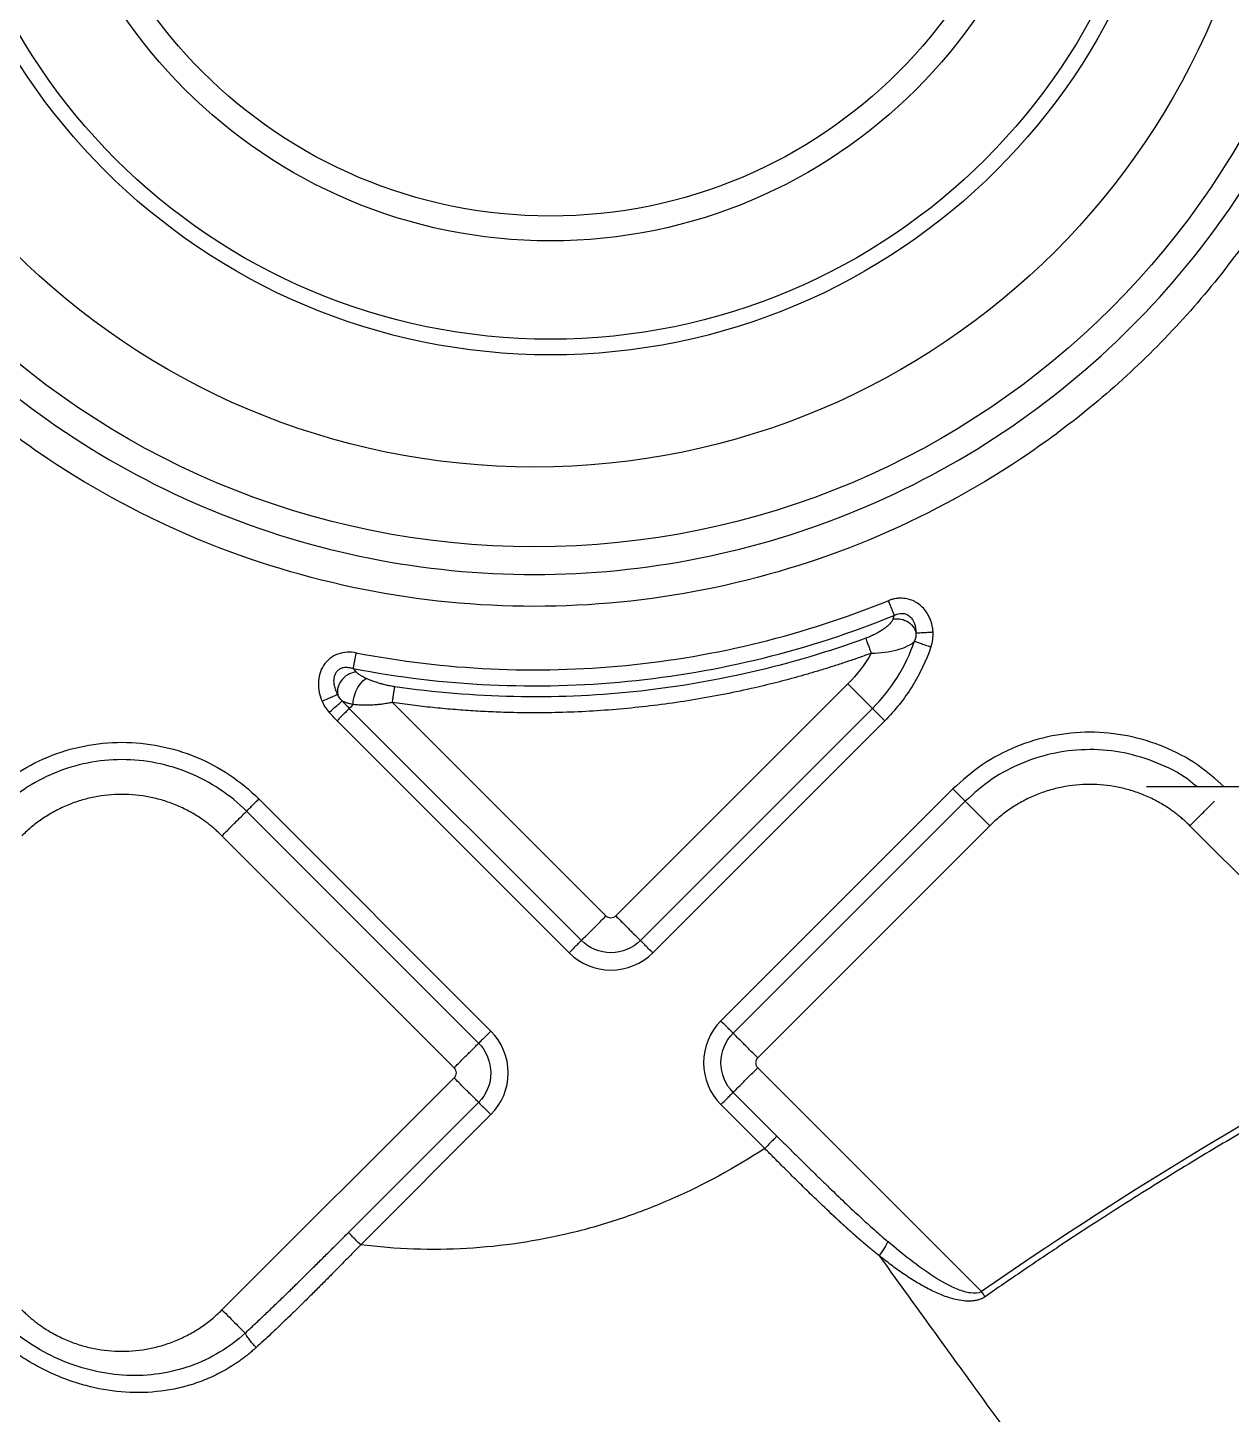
# Model space of a CAD drawing. Extents: x 525 to 613, y 487 to 635.
# Drawn here: x 563.221 to 566.638, y 533.24 to 537.177 of the extents above; entities that cross this region are included whole.
import ezdxf

# ---------------------------------------------------------------- set-up
doc = ezdxf.new("R2010")
doc.units = 0
doc.header["$MEASUREMENT"] = 0
doc.layers.add('1', color=4, linetype='Continuous')
doc.layers.add('STD TEST', color=3, linetype='Continuous')

# ---------------------------------------------------------------- blocks, each defined once
blk = doc.blocks.new('2023 VANGUARD')
at = {"layer": '1', "color": 3, "linetype": 'Continuous', "lineweight": 25}
for p, q in [((-3.4097, -57.3773), (-4.0685, -58.0361)), ((-4.0968, -58.0361), (-4.7029, -57.4301)), ((-4.8253, -57.447), (-4.1665, -58.1059)), ((-3.9988, -58.1059), (-3.34, -57.447)), ((-4.8602, -57.4819), (-4.2014, -58.1407)), ((-3.9639, -58.1407), (-3.3051, -57.4819)), ((-1.8806, -57.6698), (-2.5622, -57.6698)), ((-4.4234, -58.3628), (-5.0823, -57.7039)), ((-3.1115, -57.6754), (-3.7704, -58.3343)), ((-3.0767, -57.7103), (-3.7355, -58.3691)), ((-4.4583, -58.3976), (-5.1171, -57.7388)), ((-3.007, -57.78), (-3.6658, -58.4389)), ((-1.8412, -58.3777), (-2.4388, -57.78)), ((-5.1869, -57.8085), (-4.528, -58.4674)), ((-5.1869, -59.1545), (-4.528, -58.4956)), ((-3.6658, -58.4671), (-3.0302, -59.1028)), ((-3.7355, -58.5369), (-3.6111, -58.6613)), ((-4.8279, -58.935), (-4.4583, -58.5654)), ((-3.7704, -58.5717), (-3.6459, -58.6962)), ((-4.793, -58.9698), (-4.4234, -58.6002))]:
    blk.add_line(p, q, dxfattribs=at)
for centre, radius in [((-4.3, -54.6708), 2.3173), ((-4.3, -54.6708), 2.0907), ((-4.2541, -54.6518), 1.7912), ((-4.2541, -54.6518), 1.7467), ((-4.2541, -54.6518), 1.4676), ((-4.2541, -54.6518), 1.3971)]:
    blk.add_circle(centre, radius, dxfattribs=at)
for points, knots in [([(-6.7862, -54.6708), (-6.7862, -54.8335), (-6.7702, -54.9962), (-6.7067, -55.3154), (-6.6593, -55.4719), (-6.5347, -55.7726), (-6.4576, -55.9168), (-6.2768, -56.1874), (-6.1731, -56.3138), (-5.943, -56.5439), (-5.8166, -56.6476), (-5.546, -56.8284), (-5.4018, -56.9055), (-5.1011, -57.0301), (-4.9446, -57.0775), (-4.6254, -57.141), (-4.4627, -57.157), (-4.1373, -57.157), (-3.9746, -57.141), (-3.6554, -57.0775), (-3.4989, -57.0301), (-3.1982, -56.9055), (-3.054, -56.8284), (-2.7834, -56.6476), (-2.657, -56.5439), (-2.4269, -56.3138), (-2.3232, -56.1874), (-2.1424, -55.9168), (-2.0653, -55.7726), (-1.9407, -55.4719), (-1.8933, -55.3154), (-1.8298, -54.9962), (-1.8138, -54.8335), (-1.8138, -54.5081), (-1.8298, -54.3454), (-1.8933, -54.0262), (-1.9407, -53.8697), (-2.0653, -53.569), (-2.1424, -53.4248), (-2.3232, -53.1542), (-2.4269, -53.0278), (-2.657, -52.7977), (-2.7834, -52.694), (-3.054, -52.5132), (-3.1982, -52.4361), (-3.4989, -52.3115), (-3.6554, -52.2641), (-3.9746, -52.2006), (-4.1373, -52.1846), (-4.4627, -52.1846), (-4.6254, -52.2006), (-4.9446, -52.2641), (-5.1011, -52.3115), (-5.4018, -52.4361), (-5.546, -52.5132), (-5.8166, -52.694), (-5.943, -52.7977), (-6.1731, -53.0278), (-6.2768, -53.1542), (-6.4576, -53.4248), (-6.5347, -53.569), (-6.6593, -53.8697), (-6.7067, -54.0262), (-6.7702, -54.3454), (-6.7862, -54.5081), (-6.7862, -54.6708)], [0, 0, 0, 0, 0.03125, 0.03125, 0.0625, 0.0625, 0.09375, 0.09375, 0.125, 0.125, 0.15625, 0.15625, 0.1875, 0.1875, 0.21875, 0.21875, 0.25, 0.25, 0.28125, 0.28125, 0.3125, 0.3125, 0.34375, 0.34375, 0.375, 0.375, 0.40625, 0.40625, 0.4375, 0.4375, 0.46875, 0.46875, 0.5, 0.5, 0.53125, 0.53125, 0.5625, 0.5625, 0.59375, 0.59375, 0.625, 0.625, 0.65625, 0.65625, 0.6875, 0.6875, 0.71875, 0.71875, 0.75, 0.75, 0.78125, 0.78125, 0.8125, 0.8125, 0.84375, 0.84375, 0.875, 0.875, 0.90625, 0.90625, 0.9375, 0.9375, 0.96875, 0.96875, 1, 1, 1, 1]), ([(-1.9044, -54.6708), (-1.9044, -54.8276), (-1.9198, -54.9844), (-1.981, -55.2919), (-2.0267, -55.4427), (-2.1467, -55.7324), (-2.221, -55.8714), (-2.3952, -56.1321), (-2.4952, -56.2539), (-2.7169, -56.4756), (-2.8387, -56.5756), (-3.0994, -56.7498), (-3.2384, -56.8241), (-3.5281, -56.9441), (-3.6789, -56.9898), (-3.9864, -57.051), (-4.1432, -57.0664), (-4.4568, -57.0664), (-4.6136, -57.051), (-4.9211, -56.9898), (-5.0719, -56.9441), (-5.3616, -56.8241), (-5.5006, -56.7498), (-5.7613, -56.5756), (-5.8831, -56.4756), (-6.1048, -56.2539), (-6.2048, -56.1321), (-6.379, -55.8714), (-6.4533, -55.7324), (-6.5733, -55.4427), (-6.619, -55.2919), (-6.6802, -54.9844), (-6.6956, -54.8276), (-6.6956, -54.514), (-6.6802, -54.3572), (-6.619, -54.0497), (-6.5733, -53.8989), (-6.4533, -53.6092), (-6.379, -53.4702), (-6.2048, -53.2095), (-6.1048, -53.0877), (-5.8831, -52.866), (-5.7613, -52.766), (-5.5006, -52.5918), (-5.3616, -52.5175), (-5.0719, -52.3975), (-4.9211, -52.3518), (-4.6136, -52.2906), (-4.4568, -52.2752), (-4.1432, -52.2752), (-3.9864, -52.2906), (-3.6789, -52.3518), (-3.5281, -52.3975), (-3.2384, -52.5175), (-3.0994, -52.5918), (-2.8387, -52.766), (-2.7169, -52.866), (-2.4952, -53.0877), (-2.3952, -53.2095), (-2.221, -53.4702), (-2.1467, -53.6092), (-2.0267, -53.8989), (-1.981, -54.0497), (-1.9198, -54.3572), (-1.9044, -54.514), (-1.9044, -54.6708)], [0, 0, 0, 0, 0.03125, 0.03125, 0.0625, 0.0625, 0.09375, 0.09375, 0.125, 0.125, 0.15625, 0.15625, 0.1875, 0.1875, 0.21875, 0.21875, 0.25, 0.25, 0.28125, 0.28125, 0.3125, 0.3125, 0.34375, 0.34375, 0.375, 0.375, 0.40625, 0.40625, 0.4375, 0.4375, 0.46875, 0.46875, 0.5, 0.5, 0.53125, 0.53125, 0.5625, 0.5625, 0.59375, 0.59375, 0.625, 0.625, 0.65625, 0.65625, 0.6875, 0.6875, 0.71875, 0.71875, 0.75, 0.75, 0.78125, 0.78125, 0.8125, 0.8125, 0.84375, 0.84375, 0.875, 0.875, 0.90625, 0.90625, 0.9375, 0.9375, 0.96875, 0.96875, 1, 1, 1, 1]), ([(-4.8055, -57.289), (-4.6796, -57.3133), (-4.5519, -57.3285), (-4.2958, -57.3404), (-4.1673, -57.3371), (-3.9121, -57.3121), (-3.7854, -57.2903), (-3.5364, -57.2289), (-3.4142, -57.1892), (-3.2954, -57.1409)], [0, 0, 0, 0, 0.25, 0.25, 0.5, 0.5, 0.75, 0.75, 1, 1, 1, 1]), ([(-3.1681, -57.2296), (-3.1683, -57.2275), (-3.1686, -57.2231), (-3.1696, -57.2166), (-3.1709, -57.2102), (-3.1725, -57.2038), (-3.1745, -57.1976), (-3.1769, -57.1914), (-3.1796, -57.1854), (-3.1828, -57.1794), (-3.1886, -57.1702), (-3.1978, -57.1589), (-3.2094, -57.1494), (-3.2226, -57.1417), (-3.2376, -57.1361), (-3.2523, -57.1341), (-3.2653, -57.1339), (-3.2752, -57.135), (-3.2863, -57.1375), (-3.2925, -57.1398), (-3.2954, -57.1409)], [0, 0, 0, 0, 0.035744, 0.071596, 0.10752, 0.143481, 0.179446, 0.215391, 0.251297, 0.287155, 0.327517, 0.429339, 0.524468, 0.57255, 0.678926, 0.785307, 0.813703, 0.892296, 0.948806, 1, 1, 1, 1]), ([(-3.2954, -57.1409), (-3.2937, -57.145), (-3.292, -57.1493), (-3.2885, -57.1578), (-3.2868, -57.1619), (-3.2838, -57.1695), (-3.2824, -57.173), (-3.28, -57.1787), (-3.2791, -57.1811), (-3.2783, -57.1828)], [0, 0, 0, 0, 0.25, 0.25, 0.5, 0.5, 0.75, 0.75, 1, 1, 1, 1]), ([(-4.8141, -57.3335), (-4.686, -57.3582), (-4.5562, -57.3737), (-4.2957, -57.3858), (-4.165, -57.3824), (-3.9055, -57.357), (-3.7766, -57.3349), (-3.5235, -57.2724), (-3.3991, -57.232), (-3.2783, -57.1828)], [0, 0, 0, 0, 0.25, 0.25, 0.5, 0.5, 0.75, 0.75, 1, 1, 1, 1]), ([(-3.2819, -57.1934), (-3.2821, -57.194), (-3.2827, -57.1954), (-3.2841, -57.1982), (-3.2866, -57.2019), (-3.2902, -57.2062), (-3.2964, -57.2124), (-3.3052, -57.2194), (-3.3163, -57.2269), (-3.3266, -57.2329), (-3.337, -57.2383), (-3.3478, -57.2433), (-3.3554, -57.2462), (-3.3591, -57.2476)], [0, 0, 0, 0, 0.028612, 0.076213, 0.142761, 0.218139, 0.284688, 0.449748, 0.571332, 0.678623, 0.785615, 0.892628, 1, 1, 1, 1]), ([(-3.2819, -57.1934), (-3.2766, -57.1922), (-3.2703, -57.1917), (-3.2567, -57.1933), (-3.2493, -57.1955), (-3.2357, -57.2029), (-3.2296, -57.2081), (-3.2206, -57.2199), (-3.2178, -57.2264), (-3.2165, -57.2325)], [0, 0, 0, 0, 0.25, 0.25, 0.5, 0.5, 0.75, 0.75, 1, 1, 1, 1]), ([(-3.2783, -57.1828), (-3.2709, -57.1787), (-3.2627, -57.1765), (-3.2474, -57.1773), (-3.2401, -57.1803), (-3.2221, -57.1958), (-3.2162, -57.2139), (-3.2165, -57.2325)], [0, 0, 0, 0, 0.25, 0.25, 0.5, 0.5, 1, 1, 1, 1]), ([(-3.2165, -57.2325), (-3.2153, -57.2325), (-3.2132, -57.2323), (-3.2073, -57.232), (-3.2034, -57.2317), (-3.1943, -57.2312), (-3.1892, -57.2309), (-3.1786, -57.2303), (-3.1732, -57.2299), (-3.1681, -57.2296)], [0, 0, 0, 0, 0.25, 0.25, 0.5, 0.5, 0.75, 0.75, 1, 1, 1, 1]), ([(-3.3591, -57.2476), (-3.5718, -57.3252), (-3.794, -57.3764), (-4.2443, -57.4228), (-4.4723, -57.4179), (-4.6963, -57.3852)], [0, 0, 0, 0, 0.5, 0.5, 1, 1, 1, 1]), ([(-3.3591, -57.2476), (-3.3585, -57.2494), (-3.3576, -57.2518), (-3.3555, -57.2576), (-3.3542, -57.2611), (-3.3514, -57.2688), (-3.3499, -57.273), (-3.3467, -57.2816), (-3.3451, -57.286), (-3.3436, -57.2902)], [0, 0, 0, 0, 0.25, 0.25, 0.5, 0.5, 0.75, 0.75, 1, 1, 1, 1]), ([(-3.3436, -57.2902), (-3.3172, -57.2898), (-3.2917, -57.2862), (-3.2587, -57.2772), (-3.2486, -57.2736), (-3.2317, -57.2655), (-3.2247, -57.2609), (-3.2207, -57.2562)], [0, 0, 0, 0, 0.5, 0.5, 0.75, 0.75, 1, 1, 1, 1]), ([(-3.34, -57.447), (-3.3132, -57.4203), (-3.2895, -57.3905), (-3.2494, -57.3263), (-3.233, -57.2919), (-3.2207, -57.2562)], [0, 0, 0, 0, 0.5, 0.5, 1, 1, 1, 1]), ([(-3.1741, -57.2722), (-3.1876, -57.3115), (-3.2056, -57.3493), (-3.2497, -57.4198), (-3.2757, -57.4525), (-3.3051, -57.4819)], [0, 0, 0, 0, 0.5, 0.5, 1, 1, 1, 1]), ([(-3.2207, -57.2562), (-3.2198, -57.2565), (-3.2181, -57.2571), (-3.2127, -57.2589), (-3.209, -57.2602), (-3.2002, -57.2632), (-3.1951, -57.265), (-3.1846, -57.2686), (-3.1792, -57.2705), (-3.1741, -57.2722)], [0, 0, 0, 0, 0.25, 0.25, 0.5, 0.5, 0.75, 0.75, 1, 1, 1, 1]), ([(-4.8055, -57.289), (-4.8227, -57.2856), (-4.8412, -57.2864), (-4.8741, -57.2984), (-4.8888, -57.31), (-4.9081, -57.3396), (-4.9129, -57.3574), (-4.9136, -57.3928), (-4.9097, -57.4105), (-4.9027, -57.4266)], [0, 0, 0, 0, 0.25, 0.25, 0.5, 0.5, 0.75, 0.75, 1, 1, 1, 1]), ([(-4.8141, -57.3335), (-4.8137, -57.3316), (-4.8132, -57.3291), (-4.812, -57.323), (-4.8113, -57.3194), (-4.8098, -57.3113), (-4.8089, -57.3069), (-4.8072, -57.2979), (-4.8063, -57.2934), (-4.8055, -57.289)], [0, 0, 0, 0, 0.25, 0.25, 0.5, 0.5, 0.75, 0.75, 1, 1, 1, 1]), ([(-3.3436, -57.2902), (-3.3544, -57.2941), (-3.3761, -57.3019), (-3.4087, -57.3131), (-3.4415, -57.324), (-3.4744, -57.3344), (-3.5074, -57.3444), (-3.5405, -57.354), (-3.5738, -57.3632), (-3.6072, -57.372), (-3.6407, -57.3803), (-3.719, -57.3989), (-3.8432, -57.4235), (-4.0143, -57.4464), (-4.1865, -57.4588), (-4.3208, -57.4601), (-4.4167, -57.4571), (-4.4741, -57.4541), (-4.5315, -57.4499), (-4.5887, -57.4445), (-4.6459, -57.438), (-4.6839, -57.4327), (-4.7029, -57.4301)], [0, 0, 0, 0, 0.025024, 0.050032, 0.075029, 0.10002, 0.125006, 0.149993, 0.174984, 0.199983, 0.224993, 0.25002, 0.375003, 0.500001, 0.624984, 0.749983, 0.79168, 0.833342, 0.874988, 0.916634, 0.958299, 1, 1, 1, 1]), ([(-2.4687, -60.1793), (-2.0801, -59.9068), (-1.6676, -59.662), (-0.8028, -59.2185), (-0.3503, -59.0199), (0.3546, -58.7514), (0.594, -58.6668), (1.0806, -58.5069), (1.327, -58.4318), (2.0732, -58.2203), (2.5806, -58.0973), (3.6109, -57.8814), (4.1338, -57.7886), (5.1919, -57.6288), (5.7252, -57.5621), (7.3352, -57.3962), (8.4227, -57.3308), (9.5184, -57.299)], [0, 0, 0, 0, 0.125, 0.125, 0.25, 0.25, 0.3125, 0.3125, 0.375, 0.375, 0.5, 0.5, 0.625, 0.625, 0.75, 0.75, 1, 1, 1, 1]), ([(-4.8582, -57.4075), (-4.8592, -57.4054), (-4.8613, -57.4014), (-4.8638, -57.395), (-4.866, -57.3885), (-4.8676, -57.3819), (-4.8686, -57.3753), (-4.869, -57.3687), (-4.8685, -57.3613), (-4.8669, -57.3532), (-4.8632, -57.345), (-4.8577, -57.3383), (-4.8506, -57.3333), (-4.8423, -57.3304), (-4.8332, -57.3296), (-4.8236, -57.3306), (-4.8173, -57.3325), (-4.8141, -57.3335)], [0, 0, 0, 0, 0.058594, 0.11711, 0.175269, 0.232823, 0.289584, 0.345422, 0.400023, 0.476949, 0.549401, 0.618994, 0.687946, 0.758495, 0.833362, 0.913972, 1, 1, 1, 1]), ([(-4.8052, -57.3438), (-4.8108, -57.344), (-4.8174, -57.3454), (-4.8313, -57.3517), (-4.8386, -57.3567), (-4.8505, -57.3699), (-4.8551, -57.3779), (-4.8596, -57.3937), (-4.8597, -57.4013), (-4.8582, -57.4075)], [0, 0, 0, 0, 0.25, 0.25, 0.5, 0.5, 0.75, 0.75, 1, 1, 1, 1]), ([(-4.7769, -57.3619), (-4.7789, -57.361), (-4.7828, -57.3592), (-4.7882, -57.3563), (-4.7925, -57.3538), (-4.7965, -57.3513), (-4.8, -57.3487), (-4.8031, -57.3461), (-4.8046, -57.3444), (-4.8052, -57.3438)], [0, 0, 0, 0, 0.167635, 0.334335, 0.500901, 0.588993, 0.749575, 0.905312, 1, 1, 1, 1]), ([(-4.814, -57.4357), (-4.8145, -57.4307), (-4.8141, -57.4242), (-4.8108, -57.4091), (-4.8079, -57.4006), (-4.7999, -57.3848), (-4.795, -57.3777), (-4.7855, -57.3672), (-4.7808, -57.3637), (-4.7769, -57.3619)], [0, 0, 0, 0, 0.25, 0.25, 0.5, 0.5, 0.75, 0.75, 1, 1, 1, 1]), ([(-4.6963, -57.3852), (-4.6981, -57.385), (-4.7023, -57.3843), (-4.7095, -57.383), (-4.719, -57.3811), (-4.7289, -57.3787), (-4.7384, -57.3761), (-4.748, -57.3732), (-4.7582, -57.3696), (-4.7683, -57.3657), (-4.7743, -57.3631), (-4.7769, -57.3619)], [0, 0, 0, 0, 0.06184, 0.14537, 0.250576, 0.392384, 0.499777, 0.596296, 0.749288, 0.889793, 1, 1, 1, 1]), ([(-4.7029, -57.4301), (-4.7022, -57.4256), (-4.7015, -57.421), (-4.7002, -57.412), (-4.6996, -57.4075), (-4.6984, -57.3994), (-4.6979, -57.3958), (-4.697, -57.3896), (-4.6966, -57.3871), (-4.6963, -57.3852)], [0, 0, 0, 0, 0.25, 0.25, 0.5, 0.5, 0.75, 0.75, 1, 1, 1, 1]), ([(-3.4097, -57.3773), (-3.4014, -57.3856), (-3.3931, -57.3938), (-3.3776, -57.4094), (-3.3703, -57.4166), (-3.3577, -57.4293), (-3.3523, -57.4346), (-3.3442, -57.4428), (-3.3413, -57.4456), (-3.34, -57.447)], [0, 0, 0, 0, 0.25, 0.25, 0.5, 0.5, 0.75, 0.75, 1, 1, 1, 1]), ([(-4.8582, -57.4075), (-4.8593, -57.408), (-4.8612, -57.4088), (-4.8667, -57.4112), (-4.8703, -57.4127), (-4.8786, -57.4163), (-4.8833, -57.4183), (-4.8931, -57.4225), (-4.898, -57.4246), (-4.9027, -57.4266)], [0, 0, 0, 0, 0.25, 0.25, 0.5, 0.5, 0.75, 0.75, 1, 1, 1, 1]), ([(-4.8825, -57.4582), (-4.8785, -57.4547), (-4.8742, -57.4509), (-4.8659, -57.4435), (-4.8619, -57.4399), (-4.8549, -57.4337), (-4.852, -57.4311), (-4.8477, -57.4273), (-4.8463, -57.4261), (-4.8456, -57.4255)], [0, 0, 0, 0, 0.25, 0.25, 0.5, 0.5, 0.75, 0.75, 1, 1, 1, 1]), ([(-4.814, -57.4357), (-4.8158, -57.4354), (-4.8192, -57.4348), (-4.824, -57.4337), (-4.8285, -57.4325), (-4.8326, -57.4312), (-4.8364, -57.4299), (-4.8398, -57.4285), (-4.843, -57.427), (-4.8448, -57.426), (-4.8456, -57.4255)], [0, 0, 0, 0, 0.133117, 0.263886, 0.392306, 0.51839, 0.642161, 0.763654, 0.882914, 1, 1, 1, 1]), ([(-4.7029, -57.4301), (-4.7052, -57.4305), (-4.71, -57.4314), (-4.7174, -57.4327), (-4.7251, -57.4339), (-4.7348, -57.4351), (-4.7473, -57.4364), (-4.7617, -57.4374), (-4.7761, -57.4379), (-4.788, -57.4378), (-4.798, -57.4373), (-4.8063, -57.4367), (-4.8114, -57.436), (-4.814, -57.4357)], [0, 0, 0, 0, 0.058714, 0.120059, 0.18405, 0.250699, 0.362625, 0.499599, 0.624245, 0.748898, 0.831696, 0.915392, 1, 1, 1, 1]), ([(-4.8253, -57.447), (-4.8267, -57.4484), (-4.8311, -57.4527), (-4.8437, -57.4654), (-4.8519, -57.4736), (-4.8602, -57.4819)], [0, 0, 0, 0, 0.5, 0.5, 1, 1, 1, 1]), ([(-3.34, -57.447), (-3.3386, -57.4484), (-3.3342, -57.4527), (-3.3216, -57.4654), (-3.3134, -57.4736), (-3.3051, -57.4819)], [0, 0, 0, 0, 0.5, 0.5, 1, 1, 1, 1]), ([(-2.3411, -57.6698), (-2.3658, -57.6479), (-2.4174, -57.6019), (-2.5114, -57.5532), (-2.6149, -57.5215), (-2.7229, -57.5109), (-2.8309, -57.5215), (-2.9344, -57.5532), (-3.0309, -57.6035), (-3.0847, -57.6514), (-3.1115, -57.6754)], [0, 0, 0, 0, 0.115943, 0.242237, 0.36853, 0.494824, 0.621118, 0.747412, 0.873706, 1, 1, 1, 1]), ([(-5.8596, -57.7039), (-5.8087, -57.6531), (-5.7477, -57.6123), (-5.6148, -57.5573), (-5.5429, -57.543), (-5.399, -57.543), (-5.3271, -57.5573), (-5.1941, -57.6123), (-5.1331, -57.6531), (-5.0823, -57.7039)], [0, 0, 0, 0, 0.25, 0.25, 0.5, 0.5, 0.75, 0.75, 1, 1, 1, 1]), ([(-5.1171, -57.7388), (-5.1634, -57.6925), (-5.2189, -57.6554), (-5.34, -57.6053), (-5.4054, -57.5923), (-5.5364, -57.5923), (-5.6019, -57.6053), (-5.7229, -57.6554), (-5.7784, -57.6925), (-5.8247, -57.7388)], [0, 0, 0, 0, 0.25, 0.25, 0.5, 0.5, 0.75, 0.75, 1, 1, 1, 1]), ([(-2.4184, -57.6698), (-2.4271, -57.6624), (-2.4606, -57.6336), (-2.5307, -57.5995), (-2.6245, -57.57), (-2.7229, -57.5606), (-2.8212, -57.5702), (-2.9154, -57.599), (-3.0033, -57.6448), (-3.0522, -57.6885), (-3.0767, -57.7103)], [0, 0, 0, 0, 0.04758, 0.18364, 0.3197, 0.45576, 0.59182, 0.72788, 0.86394, 1, 1, 1, 1]), ([(-2.4388, -57.78), (-2.442, -57.7769), (-2.4482, -57.7708), (-2.458, -57.762), (-2.468, -57.7535), (-2.4783, -57.7453), (-2.4888, -57.7375), (-2.5069, -57.725), (-2.5332, -57.7092), (-2.5689, -57.6923), (-2.6061, -57.679), (-2.6571, -57.6663), (-2.7229, -57.6598), (-2.7887, -57.6663), (-2.8397, -57.679), (-2.8769, -57.6923), (-2.9126, -57.7092), (-2.9408, -57.7261), (-2.9623, -57.7413), (-2.9778, -57.7534), (-2.9928, -57.7663), (-3.0022, -57.7754), (-3.007, -57.78)], [0, 0, 0, 0, 0.020878, 0.041713, 0.062527, 0.083344, 0.104185, 0.125072, 0.187569, 0.2501, 0.312596, 0.375127, 0.500003, 0.62488, 0.687376, 0.749907, 0.812404, 0.874935, 0.906232, 0.937459, 0.968689, 1, 1, 1, 1]), ([(-5.1869, -57.8085), (-5.19, -57.8055), (-5.1962, -57.7993), (-5.206, -57.7905), (-5.216, -57.782), (-5.2263, -57.7738), (-5.2369, -57.766), (-5.2549, -57.7535), (-5.2812, -57.7377), (-5.3169, -57.7209), (-5.3541, -57.7075), (-5.4051, -57.6948), (-5.4709, -57.6883), (-5.5367, -57.6948), (-5.5877, -57.7075), (-5.6249, -57.7209), (-5.6606, -57.7377), (-5.6888, -57.7547), (-5.7103, -57.7698), (-5.7259, -57.7819), (-5.7408, -57.7948), (-5.7503, -57.8039), (-5.755, -57.8085)], [0, 0, 0, 0, 0.020878, 0.041713, 0.062527, 0.083344, 0.104185, 0.125072, 0.187569, 0.2501, 0.312596, 0.375127, 0.500003, 0.62488, 0.687376, 0.749907, 0.812404, 0.874935, 0.906232, 0.937459, 0.968689, 1, 1, 1, 1]), ([(-5.1171, -57.7388), (-5.1158, -57.7374), (-5.1114, -57.7331), (-5.0988, -57.7205), (-5.0905, -57.7122), (-5.0823, -57.7039)], [0, 0, 0, 0, 0.5, 0.5, 1, 1, 1, 1]), ([(-3.0767, -57.7103), (-3.0781, -57.7089), (-3.0824, -57.7046), (-3.095, -57.6919), (-3.1033, -57.6837), (-3.1115, -57.6754)], [0, 0, 0, 0, 0.5, 0.5, 1, 1, 1, 1]), ([(-3.007, -57.78), (-3.0152, -57.7718), (-3.0235, -57.7635), (-3.039, -57.748), (-3.0463, -57.7407), (-3.0589, -57.7281), (-3.0643, -57.7227), (-3.0725, -57.7145), (-3.0753, -57.7117), (-3.0767, -57.7103)], [0, 0, 0, 0, 0.25, 0.25, 0.5, 0.5, 0.75, 0.75, 1, 1, 1, 1]), ([(-2.4388, -57.78), (-2.4306, -57.7718), (-2.4223, -57.7635), (-2.4068, -57.748), (-2.3995, -57.7407), (-2.3869, -57.7281), (-2.3815, -57.7227), (-2.3733, -57.7145), (-2.3705, -57.7117), (-2.3691, -57.7103)], [0, 0, 0, 0, 0.25, 0.25, 0.5, 0.5, 0.75, 0.75, 1, 1, 1, 1]), ([(-5.1869, -57.8085), (-5.1786, -57.8003), (-5.1703, -57.792), (-5.1548, -57.7765), (-5.1475, -57.7692), (-5.1349, -57.7566), (-5.1295, -57.7512), (-5.1213, -57.743), (-5.1185, -57.7402), (-5.1171, -57.7388)], [0, 0, 0, 0, 0.25, 0.25, 0.5, 0.5, 0.75, 0.75, 1, 1, 1, 1]), ([(-4.1665, -58.1059), (-4.1651, -58.1045), (-4.1623, -58.1017), (-4.1541, -58.0935), (-4.1488, -58.0881), (-4.1361, -58.0755), (-4.1289, -58.0682), (-4.1133, -58.0527), (-4.1051, -58.0444), (-4.0968, -58.0361)], [0, 0, 0, 0, 0.25, 0.25, 0.5, 0.5, 0.75, 0.75, 1, 1, 1, 1]), ([(-4.0685, -58.0361), (-4.0722, -58.0399), (-4.0774, -58.042), (-4.0879, -58.042), (-4.0931, -58.0399), (-4.0968, -58.0361)], [0, 0, 0, 0, 0.5, 0.5, 1, 1, 1, 1]), ([(-4.0685, -58.0361), (-4.0602, -58.0444), (-4.052, -58.0527), (-4.0364, -58.0682), (-4.0292, -58.0755), (-4.0166, -58.0881), (-4.0112, -58.0935), (-4.003, -58.1017), (-4.0002, -58.1045), (-3.9988, -58.1059)], [0, 0, 0, 0, 0.25, 0.25, 0.5, 0.5, 0.75, 0.75, 1, 1, 1, 1]), ([(-4.1665, -58.1059), (-4.1671, -58.1065), (-4.1684, -58.1078), (-4.1725, -58.1118), (-4.1753, -58.1146), (-4.1818, -58.1212), (-4.1857, -58.125), (-4.1935, -58.1329), (-4.1976, -58.1369), (-4.2014, -58.1407)], [0, 0, 0, 0, 0.25, 0.25, 0.5, 0.5, 0.75, 0.75, 1, 1, 1, 1]), ([(-3.9988, -58.1059), (-4.0208, -58.1278), (-4.0514, -58.1406), (-4.114, -58.1406), (-4.1444, -58.128), (-4.1665, -58.1059)], [0, 0, 0, 0, 0.5, 0.5, 1, 1, 1, 1]), ([(-3.9639, -58.1407), (-3.9677, -58.1369), (-3.9718, -58.1329), (-3.9796, -58.125), (-3.9835, -58.1212), (-3.99, -58.1146), (-3.9928, -58.1118), (-3.9969, -58.1078), (-3.9982, -58.1065), (-3.9988, -58.1059)], [0, 0, 0, 0, 0.25, 0.25, 0.5, 0.5, 0.75, 0.75, 1, 1, 1, 1]), ([(-4.2014, -58.1407), (-4.17, -58.1721), (-4.1271, -58.1899), (-4.0384, -58.1899), (-3.995, -58.1718), (-3.9639, -58.1407)], [0, 0, 0, 0, 0.5, 0.5, 1, 1, 1, 1]), ([(-3.7704, -58.3343), (-3.8017, -58.3656), (-3.8195, -58.4086), (-3.8196, -58.4973), (-3.8015, -58.5406), (-3.7704, -58.5717)], [0, 0, 0, 0, 0.5, 0.5, 1, 1, 1, 1]), ([(-3.7355, -58.3691), (-3.7361, -58.3685), (-3.7374, -58.3672), (-3.7415, -58.3632), (-3.7443, -58.3604), (-3.7508, -58.3538), (-3.7547, -58.35), (-3.7625, -58.3421), (-3.7666, -58.3381), (-3.7704, -58.3343)], [0, 0, 0, 0, 0.25, 0.25, 0.5, 0.5, 0.75, 0.75, 1, 1, 1, 1]), ([(-4.4234, -58.3628), (-4.4272, -58.3666), (-4.4313, -58.3706), (-4.4392, -58.3785), (-4.443, -58.3823), (-4.4496, -58.3889), (-4.4523, -58.3917), (-4.4564, -58.3957), (-4.4577, -58.397), (-4.4583, -58.3976)], [0, 0, 0, 0, 0.25, 0.25, 0.5, 0.5, 0.75, 0.75, 1, 1, 1, 1]), ([(-4.4234, -58.6002), (-4.3921, -58.5689), (-4.3743, -58.5259), (-4.3742, -58.4372), (-4.3923, -58.3939), (-4.4234, -58.3628)], [0, 0, 0, 0, 0.5, 0.5, 1, 1, 1, 1]), ([(-3.7355, -58.5369), (-3.7575, -58.5149), (-3.7703, -58.4843), (-3.7702, -58.4216), (-3.7577, -58.3913), (-3.7355, -58.3691)], [0, 0, 0, 0, 0.5, 0.5, 1, 1, 1, 1]), ([(-3.6658, -58.4389), (-3.6732, -58.4315), (-3.6811, -58.4235), (-3.6966, -58.408), (-3.7042, -58.4004), (-3.7175, -58.3871), (-3.7232, -58.3815), (-3.7315, -58.3731), (-3.7342, -58.3704), (-3.7355, -58.3691)], [0, 0, 0, 0, 0.25, 0.25, 0.5, 0.5, 0.75, 0.75, 1, 1, 1, 1]), ([(-4.528, -58.4674), (-4.5198, -58.4591), (-4.5115, -58.4508), (-4.496, -58.4353), (-4.4887, -58.428), (-4.4761, -58.4154), (-4.4707, -58.41), (-4.4625, -58.4018), (-4.4597, -58.399), (-4.4583, -58.3976)], [0, 0, 0, 0, 0.25, 0.25, 0.5, 0.5, 0.75, 0.75, 1, 1, 1, 1]), ([(-4.4583, -58.3976), (-4.4363, -58.4196), (-4.4236, -58.4502), (-4.4236, -58.5129), (-4.4361, -58.5432), (-4.4583, -58.5654)], [0, 0, 0, 0, 0.5, 0.5, 1, 1, 1, 1]), ([(-1.8329, -58.3932), (-1.8429, -58.3986), (-1.8647, -58.4102), (-1.9, -58.4292), (-1.9404, -58.4511), (-1.986, -58.4761), (-2.0367, -58.5042), (-2.0925, -58.5354), (-2.1533, -58.5699), (-2.219, -58.6078), (-2.2897, -58.649), (-2.3652, -58.6938), (-2.4455, -58.7423), (-2.5304, -58.7945), (-2.6199, -58.8507), (-2.7139, -58.911), (-2.8123, -58.9756), (-2.9151, -59.0445), (-2.9845, -59.0926), (-3.0201, -59.1172)], [0, 0, 0, 0, 0.024483, 0.053265, 0.086341, 0.123711, 0.165373, 0.211323, 0.26156, 0.316084, 0.374892, 0.437986, 0.505367, 0.577037, 0.653002, 0.733269, 0.817848, 0.906753, 1, 1, 1, 1]), ([(-3.6658, -58.4389), (-3.6664, -58.4395), (-3.6676, -58.4408), (-3.669, -58.443), (-3.6704, -58.4457), (-3.6714, -58.4491), (-3.6718, -58.453), (-3.6714, -58.4569), (-3.6702, -58.4607), (-3.6684, -58.4642), (-3.6667, -58.4662), (-3.6658, -58.4671)], [0, 0, 0, 0, 0.083478, 0.166388, 0.250171, 0.374789, 0.500105, 0.62472, 0.750039, 0.874841, 1, 1, 1, 1]), ([(-4.528, -58.4674), (-4.5243, -58.4711), (-4.5222, -58.4763), (-4.5222, -58.4867), (-4.5243, -58.4919), (-4.528, -58.4956)], [0, 0, 0, 0, 0.5, 0.5, 1, 1, 1, 1]), ([(-4.4583, -58.5654), (-4.4597, -58.564), (-4.4625, -58.5612), (-4.4707, -58.553), (-4.4761, -58.5476), (-4.4887, -58.535), (-4.496, -58.5277), (-4.5115, -58.5122), (-4.5198, -58.5039), (-4.528, -58.4956)], [0, 0, 0, 0, 0.25, 0.25, 0.5, 0.5, 0.75, 0.75, 1, 1, 1, 1]), ([(-3.7355, -58.5369), (-3.7342, -58.5356), (-3.7315, -58.5329), (-3.7232, -58.5245), (-3.7175, -58.5189), (-3.7042, -58.5056), (-3.6966, -58.498), (-3.6811, -58.4824), (-3.6732, -58.4745), (-3.6658, -58.4671)], [0, 0, 0, 0, 0.25, 0.25, 0.5, 0.5, 0.75, 0.75, 1, 1, 1, 1]), ([(-3.7704, -58.5717), (-3.7666, -58.5679), (-3.7625, -58.5639), (-3.7547, -58.556), (-3.7508, -58.5522), (-3.7443, -58.5456), (-3.7415, -58.5428), (-3.7374, -58.5388), (-3.7361, -58.5375), (-3.7355, -58.5369)], [0, 0, 0, 0, 0.25, 0.25, 0.5, 0.5, 0.75, 0.75, 1, 1, 1, 1]), ([(-4.4583, -58.5654), (-4.4577, -58.566), (-4.4564, -58.5673), (-4.4523, -58.5714), (-4.4496, -58.5741), (-4.443, -58.5807), (-4.4392, -58.5845), (-4.4313, -58.5924), (-4.4272, -58.5964), (-4.4234, -58.6002)], [0, 0, 0, 0, 0.25, 0.25, 0.5, 0.5, 0.75, 0.75, 1, 1, 1, 1]), ([(-3.6459, -58.6962), (-3.7303, -58.7516), (-3.8184, -58.7995), (-3.9558, -58.8598), (-4.0025, -58.8779), (-4.0979, -58.9102), (-4.1466, -58.9243), (-4.2935, -58.9598), (-4.3923, -58.9744), (-4.5418, -58.9829), (-4.5919, -58.9835), (-4.6925, -58.9801), (-4.7432, -58.9761), (-4.793, -58.9698)], [0, 0, 0, 0, 0.25, 0.25, 0.375, 0.375, 0.5, 0.5, 0.75, 0.75, 0.875, 0.875, 1, 1, 1, 1]), ([(-3.6111, -58.6613), (-3.6117, -58.6619), (-3.613, -58.6632), (-3.617, -58.6673), (-3.6198, -58.6701), (-3.6264, -58.6766), (-3.6302, -58.6805), (-3.6381, -58.6883), (-3.6421, -58.6924), (-3.6459, -58.6962)], [0, 0, 0, 0, 0.25, 0.25, 0.5, 0.5, 0.75, 0.75, 1, 1, 1, 1]), ([(-3.3214, -59.0003), (-3.3216, -59.0002), (-3.3221, -58.9998), (-3.3228, -58.9993), (-3.3234, -58.9987), (-3.3241, -58.9982), (-3.3248, -58.9977), (-3.3254, -58.9971), (-3.3261, -58.9966), (-3.3268, -58.996), (-3.3274, -58.9955), (-3.3281, -58.995), (-3.3288, -58.9944), (-3.3294, -58.9939), (-3.3301, -58.9933), (-3.3308, -58.9928), (-3.3314, -58.9923), (-3.3321, -58.9917), (-3.3328, -58.9912), (-3.3334, -58.9906), (-3.3341, -58.9901), (-3.3348, -58.9895), (-3.3354, -58.989), (-3.3361, -58.9885), (-3.3368, -58.9879), (-3.3374, -58.9874), (-3.3381, -58.9868), (-3.3388, -58.9863), (-3.3394, -58.9857), (-3.3401, -58.9852), (-3.3408, -58.9846), (-3.3414, -58.9841), (-3.3421, -58.9835), (-3.3427, -58.983), (-3.3434, -58.9825), (-3.3441, -58.9819), (-3.3447, -58.9814), (-3.3454, -58.9808), (-3.3461, -58.9803), (-3.3467, -58.9797), (-3.3474, -58.9792), (-3.348, -58.9786), (-3.3487, -58.9781), (-3.3494, -58.9775), (-3.35, -58.977), (-3.3507, -58.9764), (-3.3513, -58.9758), (-3.352, -58.9753), (-3.3527, -58.9747), (-3.3533, -58.9742), (-3.354, -58.9736), (-3.3546, -58.9731), (-3.3553, -58.9725), (-3.356, -58.972), (-3.3566, -58.9714), (-3.3573, -58.9709), (-3.3579, -58.9703), (-3.3586, -58.9697), (-3.3592, -58.9692), (-3.3599, -58.9686), (-3.3606, -58.9681), (-3.3612, -58.9675), (-3.3619, -58.967), (-3.3625, -58.9664), (-3.3632, -58.9658), (-3.3638, -58.9653), (-3.3645, -58.9647), (-3.3651, -58.9642), (-3.3658, -58.9636), (-3.3665, -58.963), (-3.3671, -58.9625), (-3.3678, -58.9619), (-3.3684, -58.9614), (-3.3691, -58.9608), (-3.3697, -58.9602), (-3.3704, -58.9597), (-3.371, -58.9591), (-3.3717, -58.9586), (-3.3723, -58.958), (-3.373, -58.9574), (-3.3737, -58.9569), (-3.3743, -58.9563), (-3.375, -58.9557), (-3.3756, -58.9552), (-3.3763, -58.9546), (-3.3769, -58.954), (-3.3776, -58.9535), (-3.3782, -58.9529), (-3.3789, -58.9523), (-3.3795, -58.9518), (-3.3802, -58.9512), (-3.3808, -58.9506), (-3.3815, -58.9501), (-3.3821, -58.9495), (-3.3828, -58.9489), (-3.3834, -58.9484), (-3.3841, -58.9478), (-3.3847, -58.9472), (-3.3854, -58.9467), (-3.386, -58.9461), (-3.3867, -58.9455), (-3.3873, -58.945), (-3.388, -58.9444), (-3.3886, -58.9438), (-3.3893, -58.9432), (-3.3899, -58.9427), (-3.3906, -58.9421), (-3.3912, -58.9415), (-3.3919, -58.941), (-3.3925, -58.9404), (-3.3932, -58.9398), (-3.3938, -58.9392), (-3.3944, -58.9387), (-3.3951, -58.9381), (-3.3957, -58.9375), (-3.3964, -58.9369), (-3.397, -58.9364), (-3.3977, -58.9358), (-3.3983, -58.9352), (-3.399, -58.9346), (-3.3996, -58.9341), (-3.4003, -58.9335), (-3.4009, -58.9329), (-3.4016, -58.9323), (-3.4022, -58.9318), (-3.4028, -58.9312), (-3.4035, -58.9306), (-3.4041, -58.93), (-3.4048, -58.9295), (-3.4054, -58.9289), (-3.4061, -58.9283), (-3.4067, -58.9277), (-3.4074, -58.9271), (-3.408, -58.9266), (-3.4086, -58.926), (-3.4093, -58.9254), (-3.4099, -58.9248), (-3.4106, -58.9242), (-3.4112, -58.9237), (-3.4119, -58.9231), (-3.4125, -58.9225), (-3.4131, -58.9219), (-3.4138, -58.9213), (-3.4144, -58.9208), (-3.4151, -58.9202), (-3.4157, -58.9196), (-3.4163, -58.919), (-3.417, -58.9184), (-3.4176, -58.9179), (-3.4183, -58.9173), (-3.4189, -58.9167), (-3.4196, -58.9161), (-3.4202, -58.9155), (-3.4208, -58.9149), (-3.4215, -58.9144), (-3.4221, -58.9138), (-3.4228, -58.9132), (-3.4234, -58.9126), (-3.424, -58.912), (-3.4247, -58.9114), (-3.4253, -58.9108), (-3.426, -58.9103), (-3.4266, -58.9097), (-3.4272, -58.9091), (-3.4279, -58.9085), (-3.4285, -58.9079), (-3.4291, -58.9073), (-3.4298, -58.9067), (-3.4304, -58.9062), (-3.4311, -58.9056), (-3.4317, -58.905), (-3.4323, -58.9044), (-3.433, -58.9038), (-3.4336, -58.9032), (-3.4343, -58.9026), (-3.4349, -58.902), (-3.4355, -58.9015), (-3.4362, -58.9009), (-3.4368, -58.9003), (-3.4374, -58.8997), (-3.4381, -58.8991), (-3.4387, -58.8985), (-3.4393, -58.8979), (-3.44, -58.8973), (-3.4406, -58.8967), (-3.4413, -58.8962), (-3.4419, -58.8956), (-3.4425, -58.895), (-3.4432, -58.8944), (-3.4438, -58.8938), (-3.4444, -58.8932), (-3.4451, -58.8926), (-3.4457, -58.892), (-3.4463, -58.8914), (-3.447, -58.8908), (-3.4476, -58.8902), (-3.4482, -58.8896), (-3.4489, -58.8891), (-3.4495, -58.8885), (-3.4502, -58.8879), (-3.4671, -58.872), (-3.4947, -58.8457), (-3.5274, -58.8141), (-3.556, -58.786), (-3.5846, -58.7578), (-3.6168, -58.7255), (-3.6367, -58.7054), (-3.6459, -58.6962)], [0, 0, 0, 0, 0.001957, 0.003913, 0.00587, 0.007827, 0.009784, 0.011741, 0.013697, 0.015654, 0.017611, 0.019567, 0.021524, 0.023481, 0.025437, 0.027394, 0.02935, 0.031307, 0.033263, 0.03522, 0.037176, 0.039133, 0.041089, 0.043045, 0.045002, 0.046958, 0.048914, 0.050871, 0.052827, 0.054783, 0.05674, 0.058696, 0.060652, 0.062608, 0.064564, 0.06652, 0.068477, 0.070433, 0.072389, 0.074345, 0.076301, 0.078257, 0.080213, 0.082169, 0.084125, 0.086081, 0.088037, 0.089993, 0.091949, 0.093905, 0.095861, 0.097817, 0.099773, 0.101729, 0.103685, 0.10564, 0.107596, 0.109552, 0.111508, 0.113464, 0.115419, 0.117375, 0.119331, 0.121287, 0.123242, 0.125198, 0.127154, 0.12911, 0.131065, 0.133021, 0.134977, 0.136932, 0.138888, 0.140844, 0.142799, 0.144755, 0.14671, 0.148666, 0.150621, 0.152577, 0.154533, 0.156488, 0.158444, 0.160399, 0.162355, 0.16431, 0.166266, 0.168221, 0.170176, 0.172132, 0.174087, 0.176043, 0.177998, 0.179954, 0.181909, 0.183864, 0.18582, 0.187775, 0.18973, 0.191686, 0.193641, 0.195596, 0.197551, 0.199507, 0.201462, 0.203417, 0.205372, 0.207328, 0.209283, 0.211238, 0.213193, 0.215148, 0.217104, 0.219059, 0.221014, 0.222969, 0.224924, 0.226879, 0.228834, 0.230789, 0.232744, 0.2347, 0.236655, 0.23861, 0.240565, 0.24252, 0.244475, 0.24643, 0.248384, 0.250339, 0.252294, 0.254249, 0.256204, 0.258159, 0.260114, 0.262069, 0.264024, 0.265978, 0.267933, 0.269888, 0.271843, 0.273798, 0.275752, 0.277707, 0.279662, 0.281617, 0.283571, 0.285526, 0.287481, 0.289435, 0.29139, 0.293344, 0.295299, 0.297254, 0.299208, 0.301163, 0.303117, 0.305072, 0.307026, 0.308981, 0.310935, 0.312889, 0.314844, 0.316798, 0.318753, 0.320707, 0.322661, 0.324616, 0.32657, 0.328524, 0.330478, 0.332433, 0.334387, 0.336341, 0.338295, 0.340249, 0.342203, 0.344157, 0.346112, 0.348066, 0.35002, 0.351974, 0.353928, 0.355882, 0.357835, 0.359789, 0.361743, 0.363697, 0.365651, 0.367605, 0.369559, 0.371512, 0.373466, 0.37542, 0.377373, 0.379327, 0.381281, 0.383234, 0.385188, 0.387141, 0.389095, 0.541842, 0.643972, 0.694457, 0.810952, 0.912668, 1, 1, 1, 1]), ([(-3.6111, -58.6613), (-3.6037, -58.6687), (-3.5889, -58.6835), (-3.5667, -58.7055), (-3.5446, -58.7274), (-3.5225, -58.7493), (-3.5004, -58.771), (-3.4783, -58.7925), (-3.4499, -58.82), (-3.4156, -58.8528), (-3.3755, -58.8904), (-3.3361, -58.9263), (-3.3097, -58.9492), (-3.2967, -58.9605)], [0, 0, 0, 0, 0.072023, 0.143827, 0.215419, 0.286808, 0.358002, 0.429008, 0.499834, 0.630365, 0.757197, 0.880387, 1, 1, 1, 1]), ([(-5.1209, -59.2205), (-5.1123, -59.2124), (-5.0949, -59.1963), (-5.069, -59.1717), (-5.0429, -59.1468), (-5.0167, -59.1215), (-4.9903, -59.0958), (-4.9638, -59.0698), (-4.937, -59.0434), (-4.91, -59.0168), (-4.8829, -58.9898), (-4.8554, -58.9625), (-4.8371, -58.9442), (-4.8279, -58.935)], [0, 0, 0, 0, 0.086635, 0.1741, 0.262403, 0.351554, 0.441559, 0.532428, 0.624169, 0.716789, 0.810296, 0.904698, 1, 1, 1, 1]), ([(-4.793, -58.9698), (-4.8005, -58.9775), (-4.8157, -58.9931), (-4.8389, -59.0167), (-4.8629, -59.0412), (-4.8877, -59.0663), (-4.9134, -59.0921), (-4.942, -59.1205), (-4.9739, -59.152), (-5.0099, -59.1869), (-5.0488, -59.2239), (-5.076, -59.2489), (-5.09, -59.2618)], [0, 0, 0, 0, 0.0767731, 0.156092, 0.2380169, 0.3226091, 0.4099299, 0.5000418, 0.6122121, 0.7327503, 0.8619196, 1, 1, 1, 1]), ([(-4.793, -58.9698), (-4.7969, -58.966), (-4.8009, -58.962), (-4.8088, -58.9541), (-4.8126, -58.9503), (-4.8192, -58.9437), (-4.8219, -58.941), (-4.826, -58.9369), (-4.8273, -58.9356), (-4.8279, -58.935)], [0, 0, 0, 0, 0.25, 0.25, 0.5, 0.5, 0.75, 0.75, 1, 1, 1, 1]), ([(-3.2967, -58.9605), (-3.2981, -58.9649), (-3.3012, -58.9712), (-3.3102, -58.9856), (-3.3159, -58.9935), (-3.3214, -59.0003)], [0, 0, 0, 0, 0.5, 0.5, 1, 1, 1, 1]), ([(-3.0302, -59.1028), (-3.0387, -59.1077), (-3.0502, -59.1082), (-3.0734, -59.1049), (-3.0854, -59.1012), (-3.1207, -59.0872), (-3.1441, -59.074), (-3.2114, -59.0309), (-3.2543, -58.9967), (-3.2967, -58.9605)], [0, 0, 0, 0, 0.125, 0.125, 0.25, 0.25, 0.5, 0.5, 1, 1, 1, 1]), ([(-3.3214, -59.0003), (-3.2736, -59.0664), (-3.2259, -59.1325), (-3.1317, -59.2627), (-3.0853, -59.3268), (-2.995, -59.4516), (-2.9512, -59.5122), (-2.8674, -59.6281), (-2.8273, -59.6835), (-2.752, -59.7877), (-2.7167, -59.8365), (-2.6515, -59.9266), (-2.6217, -59.9678), (-2.5678, -60.0422), (-2.5439, -60.0754), (-2.5018, -60.1335), (-2.4838, -60.1584), (-2.4687, -60.1794)], [0, 0, 0, 0, 0.125, 0.125, 0.25, 0.25, 0.375, 0.375, 0.5, 0.5, 0.625, 0.625, 0.75, 0.75, 0.875, 0.875, 1, 1, 1, 1]), ([(-3.0201, -59.1172), (-3.0213, -59.118), (-3.0238, -59.1197), (-3.0277, -59.1218), (-3.0319, -59.1237), (-3.0363, -59.1253), (-3.0409, -59.1267), (-3.0457, -59.1278), (-3.0507, -59.1287), (-3.056, -59.1293), (-3.0663, -59.13), (-3.0824, -59.1293), (-3.1031, -59.1255), (-3.1239, -59.1197), (-3.1434, -59.1126), (-3.1629, -59.1042), (-3.1875, -59.092), (-3.2182, -59.0746), (-3.2528, -59.0521), (-3.2874, -59.0271), (-3.3097, -59.0096), (-3.3214, -59.0003)], [0, 0, 0, 0, 0.012688, 0.025541, 0.03864, 0.052057, 0.065863, 0.08012, 0.094887, 0.110214, 0.126147, 0.185335, 0.251821, 0.312501, 0.377059, 0.436902, 0.502044, 0.622129, 0.750509, 0.868576, 1, 1, 1, 1]), ([(-5.755, -59.1545), (-5.7519, -59.1576), (-5.7456, -59.1637), (-5.7358, -59.1725), (-5.7258, -59.181), (-5.7155, -59.1892), (-5.705, -59.197), (-5.687, -59.2095), (-5.6606, -59.2253), (-5.6249, -59.2422), (-5.5877, -59.2555), (-5.5367, -59.2682), (-5.4709, -59.2747), (-5.4052, -59.2682), (-5.3541, -59.2555), (-5.3169, -59.2422), (-5.2812, -59.2253), (-5.253, -59.2084), (-5.2315, -59.1932), (-5.216, -59.1811), (-5.201, -59.1682), (-5.1916, -59.1591), (-5.1869, -59.1545)], [0, 0, 0, 0, 0.020878, 0.041713, 0.062527, 0.083344, 0.104185, 0.125072, 0.187569, 0.2501, 0.312596, 0.375127, 0.500003, 0.62488, 0.687376, 0.749907, 0.812404, 0.874935, 0.906232, 0.937459, 0.968689, 1, 1, 1, 1]), ([(-5.1869, -59.1545), (-5.1727, -59.1687), (-5.1585, -59.1828), (-5.1351, -59.2062), (-5.126, -59.2154), (-5.1209, -59.2205)], [0, 0, 0, 0, 0.5, 0.5, 1, 1, 1, 1]), ([(-5.1209, -59.2205), (-5.1434, -59.2412), (-5.1676, -59.2593), (-5.2194, -59.2906), (-5.2474, -59.3038), (-5.3047, -59.3241), (-5.3343, -59.3314), (-5.3954, -59.3404), (-5.4264, -59.3419), (-5.4882, -59.3391), (-5.5194, -59.3349), (-5.5807, -59.3209), (-5.6105, -59.3113), (-5.6974, -59.2749), (-5.7521, -59.2403), (-5.7985, -59.198)], [0, 0, 0, 0, 0.125, 0.125, 0.25, 0.25, 0.375, 0.375, 0.5, 0.5, 0.625, 0.625, 0.75, 0.75, 1, 1, 1, 1]), ([(-5.09, -59.2618), (-5.0936, -59.265), (-5.1007, -59.2713), (-5.1117, -59.2805), (-5.1229, -59.2893), (-5.1344, -59.2978), (-5.1462, -59.306), (-5.1583, -59.3139), (-5.1808, -59.3276), (-5.2149, -59.3454), (-5.2615, -59.3638), (-5.3101, -59.3774), (-5.3762, -59.389), (-5.4608, -59.3914), (-5.5444, -59.3781), (-5.6093, -59.3594), (-5.6568, -59.3414), (-5.7028, -59.3196), (-5.7397, -59.2985), (-5.7681, -59.2798), (-5.7889, -59.265), (-5.809, -59.2494), (-5.8219, -59.2383), (-5.8284, -59.2328)], [0, 0, 0, 0, 0.017784, 0.035571, 0.053375, 0.071206, 0.089078, 0.107003, 0.124992, 0.187398, 0.250254, 0.312088, 0.375126, 0.499818, 0.624521, 0.686657, 0.749445, 0.811795, 0.874387, 0.905859, 0.937267, 0.968638, 1, 1, 1, 1]), ([(-5.09, -59.2618), (-5.0934, -59.2581), (-5.0969, -59.2541), (-5.1038, -59.2459), (-5.107, -59.2418), (-5.1128, -59.2342), (-5.1152, -59.2306), (-5.1189, -59.2247), (-5.1202, -59.2223), (-5.1209, -59.2205)], [0, 0, 0, 0, 0.25, 0.25, 0.5, 0.5, 0.75, 0.75, 1, 1, 1, 1])]:
    blk.add_open_spline(points, degree=3, knots=knots, dxfattribs=at)
for points in [[(-3.2783, -57.1828), (-3.2795, -57.1863), (-3.2807, -57.1899), (-3.2819, -57.1934)], [(-3.2165, -57.2325), (-3.2163, -57.2405), (-3.2177, -57.2483), (-3.2207, -57.2562)], [(-3.1741, -57.2722), (-3.1693, -57.2584), (-3.1672, -57.2442), (-3.1681, -57.2296)], [(-3.3436, -57.2902), (-3.3615, -57.322), (-3.3838, -57.3514), (-3.4097, -57.3773)], [(-4.8052, -57.3438), (-4.8082, -57.3403), (-4.8112, -57.3369), (-4.8141, -57.3335)], [(-4.9027, -57.4266), (-4.8977, -57.4383), (-4.8909, -57.4488), (-4.8825, -57.4582)], [(-4.8456, -57.4255), (-4.851, -57.4199), (-4.8551, -57.4139), (-4.8582, -57.4075)], [(-4.8456, -57.4255), (-4.8391, -57.4329), (-4.8323, -57.44), (-4.8253, -57.447)], [(-4.814, -57.4357), (-4.8198, -57.4414), (-4.8237, -57.4453), (-4.8253, -57.447)], [(-4.8602, -57.4819), (-4.8679, -57.4742), (-4.8753, -57.4663), (-4.8825, -57.4582)], [(-1.8412, -58.3777), (-2.2515, -58.5964), (-2.6488, -58.8366), (-3.0302, -59.1028)], [(-3.0201, -59.1172), (-3.0233, -59.1126), (-3.0267, -59.1077), (-3.0302, -59.1028)]]:
    blk.add_open_spline(points, degree=3, dxfattribs=at)
blk = doc.blocks.new('2026 Vanguard')
at = {"layer": 'STD TEST', "color": 1}
blk.add_blockref('2023 VANGUARD', (44.1613, 88.209), dxfattribs=at)

msp = doc.modelspace()

# ---------------------------------------------------------------- block references
at = {"layer": '1'}
msp.add_blockref('2026 Vanguard', (524.7985, 504.4821), dxfattribs=at)

doc.saveas('drawing.dxf')
